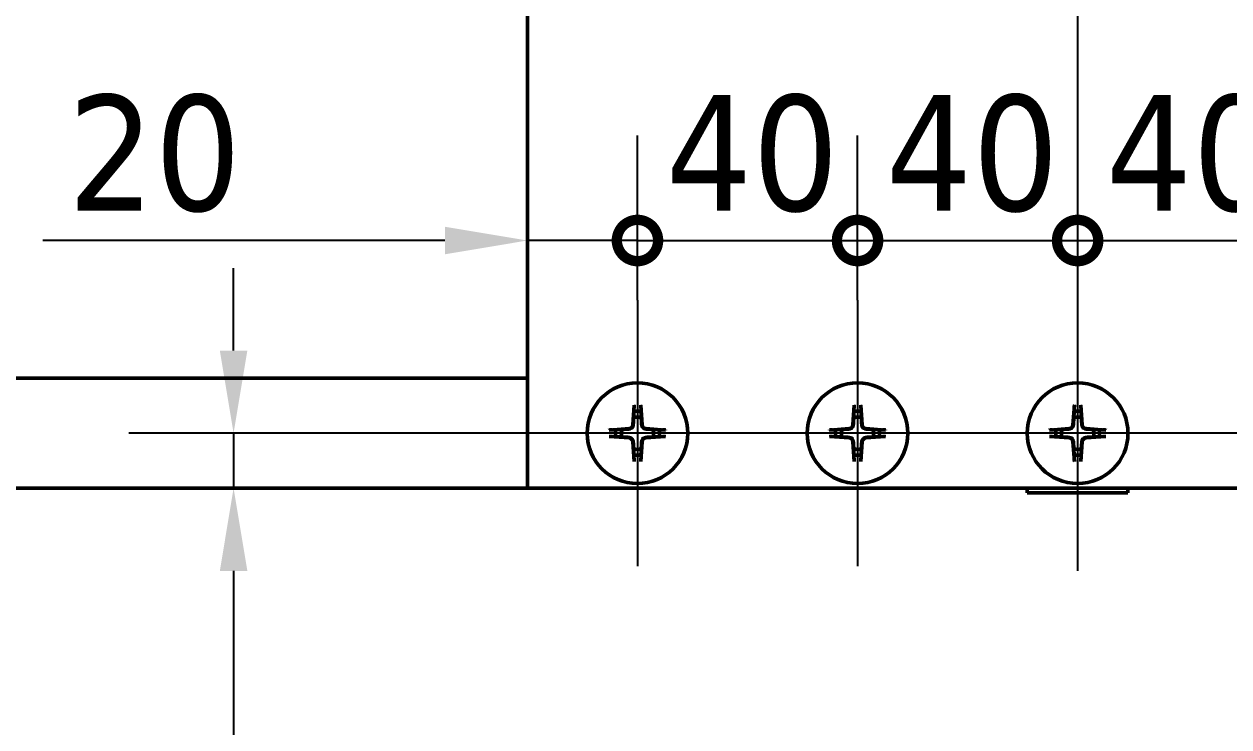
# Model space of a CAD drawing. Header units: millimetres. Extents: x -1407 to 2520, y 0 to 1782.
# Drawn here: x 1315.2 to 1534.2, y 1148.1 to 1275.7 of the extents above; entities that cross this region are included whole.
import ezdxf

# ---------------------------------------------------------------- set-up
doc = ezdxf.new("R2010")
doc.units = ezdxf.units.MM
doc.header["$LTSCALE"] = 6
for name, color, linetype, lineweight in [('Center Mark (ISO)', 7, 'Continuous', 25), ('Centerline (ISO)', 7, 'Continuous', 25), ('Dimension (ISO)', 7, 'Continuous', 25), ('Symbol (ISO)', 7, 'Continuous', 25), ('Visible (ISO)', 7, 'Continuous', 50)]:
    doc.layers.add(name, color=color, linetype=linetype, lineweight=lineweight)
doc.styles.add('Note Text (ISO)', font='tahoma.ttf')
doc.dimstyles.new('Default (ISO)', dxfattribs={"dimscale": 6, "dimtxt": 3.5, "dimasz": 2.5, "dimexe": 3.175, "dimexo": 0, "dimgap": 0.762, "dimtad": 1, "dimrnd": 1e-08, "dimzin": 0, "dimtxsty": 'Note Text (ISO)', "dimcen": 0.09, "dimdle": 10, "dimclrd": 256, "dimclre": 256, "dimclrt": 256, "dimazin": 0, "dimtfac": 1.001486, "dimtmove": 0, "dimatfit": 3, "dimfxl": 1, "dimtolj": 1, "dimtzin": 0, "dimlwd": -1, "dimlwe": -1, "dimarcsym": 0})
doc.dimstyles.new('Default - Method 1b (ISO)$7', dxfattribs={"dimscale": 6, "dimtxt": 3.5, "dimasz": 2.5, "dimexe": 3.175, "dimexo": 0, "dimgap": 0.762, "dimtad": 1, "dimtoh": 1, "dimrnd": 1e-08, "dimtxsty": 'Note Text (ISO)', "dimcen": 0.09, "dimdle": 10, "dimclrd": 256, "dimclre": 256, "dimclrt": 256, "dimazin": 2, "dimtfac": 1, "dimtmove": 0, "dimatfit": 3, "dimfxl": 1, "dimtolj": 1, "dimlwd": -1, "dimlwe": -1, "dimarcsym": 0})

# ---------------------------------------------------------------- blocks, each defined once
blk = doc.blocks.new('*D16')
at = {"layer": 'Defpoints', "color": 0, "transparency": 16777216}
for p in [(1261.68, 1191.4), (1901.68, 1191.4), (1901.68, 1092.63)]:
    blk.add_point(p, dxfattribs=at)
at = {"layer": 'Dimension (ISO)', "transparency": 16777216}
for p, q in [((1261.68, 1191.4), (1261.68, 1073.58)), ((1901.68, 1191.4), (1901.68, 1073.58)), ((1276.68, 1092.63), (1886.68, 1092.63))]:
    blk.add_line(p, q, dxfattribs=at)
for points in [[(1276.68, 1095.13), (1276.68, 1090.13), (1261.68, 1092.63)], [(1886.68, 1095.13), (1886.68, 1090.13), (1901.68, 1092.63)]]:
    blk.add_solid(points, dxfattribs=at)
at = {"layer": 'Dimension (ISO)', "transparency": 16777216, "insert": (1559.21, 1119.07), "char_height": 21, "attachment_point": 1, "style": 'Note Text (ISO)'}
blk.add_mtext('\\A1;640', dxfattribs=at)
blk = doc.blocks.new('_DotSmall')
at = {"color": 0, "linetype": 'ByBlock', "const_width": 0.5}
blk.add_lwpolyline([(-0.0625, 0, 1), (0.0625, 0, 1)], format="xyb", close=True, dxfattribs=at)
blk = doc.blocks.new('*D22')
at = {"layer": 'Defpoints', "color": 0, "transparency": 16777216}
for p in [(1426.68, 1236.4), (1426.68, 1225.55), (1406.68, 1191.4)]:
    blk.add_point(p, dxfattribs=at)
at = {"layer": 'Dimension (ISO)', "transparency": 16777216}
for p, q in [((1426.68, 1225.55), (1426.68, 1255.45)), ((1391.68, 1236.4), (1318.57, 1236.4)), ((1426.68, 1236.4), (1406.68, 1236.4)), ((1426.68, 1236.4), (1456.68, 1236.4))]:
    blk.add_line(p, q, dxfattribs=at)
blk.add_solid([(1391.68, 1238.9), (1391.68, 1233.9), (1406.68, 1236.4)], dxfattribs=at)
at = {"layer": 'Dimension (ISO)', "transparency": 16777216, "xscale": 15, "yscale": 15, "zscale": 15, "rotation": 180}
blk.add_blockref('_DotSmall', (1426.68, 1236.4), dxfattribs=at)
at = {"layer": 'Dimension (ISO)', "transparency": 16777216, "insert": (1323.14, 1262.84), "char_height": 21, "attachment_point": 1, "style": 'Note Text (ISO)'}
blk.add_mtext('\\A1;20', dxfattribs=at)
blk = doc.blocks.new('*D24')
at = {"layer": 'Defpoints', "color": 0, "transparency": 16777216}
for p in [(1466.68, 1236.4), (1426.68, 1225.55), (1466.68, 1225.55)]:
    blk.add_point(p, dxfattribs=at)
at = {"layer": 'Dimension (ISO)', "transparency": 16777216}
for p, q in [((1426.68, 1225.55), (1426.68, 1255.45)), ((1466.68, 1225.55), (1466.68, 1255.45)), ((1426.68, 1236.4), (1466.68, 1236.4))]:
    blk.add_line(p, q, dxfattribs=at)
at = {"layer": 'Dimension (ISO)', "transparency": 16777216, "xscale": 15, "yscale": 15, "zscale": 15}
blk.add_blockref('_DotSmall', (1426.68, 1236.4), dxfattribs=at)
at = {"layer": 'Dimension (ISO)', "transparency": 16777216, "xscale": 15, "yscale": 15, "zscale": 15, "rotation": 180}
blk.add_blockref('_DotSmall', (1466.68, 1236.4), dxfattribs=at)
at = {"layer": 'Dimension (ISO)', "transparency": 16777216, "insert": (1431.78, 1262.83), "char_height": 21, "attachment_point": 1, "style": 'Note Text (ISO)'}
blk.add_mtext('\\A1;40', dxfattribs=at)
blk = doc.blocks.new('*D25')
at = {"layer": 'Defpoints', "color": 0, "transparency": 16777216}
for p in [(1506.68, 1236.4), (1466.68, 1225.55), (1506.68, 1176.4)]:
    blk.add_point(p, dxfattribs=at)
at = {"layer": 'Dimension (ISO)', "transparency": 16777216}
for p, q in [((1466.68, 1225.55), (1466.68, 1255.45)), ((1466.68, 1236.4), (1506.68, 1236.4))]:
    blk.add_line(p, q, dxfattribs=at)
at = {"layer": 'Dimension (ISO)', "transparency": 16777216, "xscale": 15, "yscale": 15, "zscale": 15}
blk.add_blockref('_DotSmall', (1466.68, 1236.4), dxfattribs=at)
at = {"layer": 'Dimension (ISO)', "transparency": 16777216, "xscale": 15, "yscale": 15, "zscale": 15, "rotation": 180}
blk.add_blockref('_DotSmall', (1506.68, 1236.4), dxfattribs=at)
at = {"layer": 'Dimension (ISO)', "transparency": 16777216, "insert": (1471.78, 1262.83), "char_height": 21, "attachment_point": 1, "style": 'Note Text (ISO)'}
blk.add_mtext('\\A1;40', dxfattribs=at)
blk = doc.blocks.new('*D26')
at = {"layer": 'Defpoints', "color": 0, "transparency": 16777216}
for p in [(1546.68, 1236.4), (1546.68, 1225.55), (1506.68, 1176.4)]:
    blk.add_point(p, dxfattribs=at)
at = {"layer": 'Dimension (ISO)', "transparency": 16777216}
for p, q in [((1546.68, 1225.55), (1546.68, 1255.45)), ((1506.68, 1236.4), (1546.68, 1236.4))]:
    blk.add_line(p, q, dxfattribs=at)
at = {"layer": 'Dimension (ISO)', "transparency": 16777216, "xscale": 15, "yscale": 15, "zscale": 15}
blk.add_blockref('_DotSmall', (1506.68, 1236.4), dxfattribs=at)
at = {"layer": 'Dimension (ISO)', "transparency": 16777216, "xscale": 15, "yscale": 15, "zscale": 15, "rotation": 180}
blk.add_blockref('_DotSmall', (1546.68, 1236.4), dxfattribs=at)
at = {"layer": 'Dimension (ISO)', "transparency": 16777216, "insert": (1511.78, 1262.83), "char_height": 21, "attachment_point": 1, "style": 'Note Text (ISO)'}
blk.add_mtext('\\A1;40', dxfattribs=at)
blk = doc.blocks.new('*D29')
at = {"layer": 'Defpoints', "color": 0, "transparency": 16777216}
for p in [(1353.27, 1201.4), (1402.53, 1201.4), (1353.27, 1191.4)]:
    blk.add_point(p, dxfattribs=at)
at = {"layer": 'Dimension (ISO)', "transparency": 16777216}
for p, q in [((1353.27, 1216.4), (1353.27, 1231.4)), ((1402.53, 1201.4), (1334.22, 1201.4)), ((1353.27, 1201.4), (1353.27, 1191.4)), ((1353.27, 1176.4), (1353.27, 1104.94))]:
    blk.add_line(p, q, dxfattribs=at)
for points in [[(1350.77, 1216.4), (1355.77, 1216.4), (1353.27, 1201.4)], [(1350.77, 1176.4), (1355.77, 1176.4), (1353.27, 1191.4)]]:
    blk.add_solid(points, dxfattribs=at)
at = {"layer": 'Dimension (ISO)', "transparency": 16777216, "insert": (1326.83, 1109.51), "char_height": 21, "attachment_point": 1, "rotation": 90, "style": 'Note Text (ISO)'}
blk.add_mtext('\\A1;10', dxfattribs=at)
blk = doc.blocks.new('*D31')
at = {"layer": 'Defpoints', "color": 0, "transparency": 16777216}
for p in [(1224.11, 1331.4), (1482.53, 1331.4), (1406.68, 1191.4)]:
    blk.add_point(p, dxfattribs=at)
at = {"layer": 'Dimension (ISO)', "transparency": 16777216}
for p, q in [((1482.53, 1331.4), (1205.06, 1331.4)), ((1224.11, 1206.4), (1224.11, 1331.4)), ((1406.68, 1191.4), (1205.06, 1191.4))]:
    blk.add_line(p, q, dxfattribs=at)
blk.add_solid([(1221.61, 1206.4), (1226.61, 1206.4), (1224.11, 1191.4)], dxfattribs=at)
at = {"layer": 'Dimension (ISO)', "transparency": 16777216, "xscale": 15, "yscale": 15, "zscale": 15, "rotation": 90}
blk.add_blockref('_DotSmall', (1224.11, 1331.4), dxfattribs=at)
at = {"layer": 'Dimension (ISO)', "transparency": 16777216, "insert": (1197.68, 1239.86), "char_height": 21, "attachment_point": 1, "rotation": 90, "style": 'Note Text (ISO)'}
blk.add_mtext('\\A1;140', dxfattribs=at)

msp = doc.modelspace()

# ---------------------------------------------------------------- linework, layer by layer
at = {"layer": 'Center Mark (ISO)', "linetype": 'Continuous'}
for p, q in [((1426.68, 1225.55), (1426.68, 1177.25)), ((1466.68, 1225.55), (1466.68, 1177.25)), ((1506.68, 1225.55), (1506.68, 1177.25)), ((1450.83, 1201.4), (1402.53, 1201.4)), ((1490.83, 1201.4), (1442.53, 1201.4)), ((1530.83, 1201.4), (1482.53, 1201.4)), ((1570.83, 1201.4), (1522.53, 1201.4))]:
    msp.add_line(p, q, dxfattribs=at)
at = {"layer": 'Centerline (ISO)', "linetype": 'Continuous'}
msp.add_line((1506.68, 1606.4), (1506.68, 1176.4), dxfattribs=at)
at = {"layer": 'Visible (ISO)'}
for p, q in [((1406.68, 1591.4), (1406.68, 1191.4)), ((1261.68, 1211.4), (1406.68, 1211.4)), ((1426.09, 1206.51), (1425.83, 1202.93)), ((1427.26, 1206.51), (1427.52, 1202.93)), ((1466.09, 1206.51), (1465.83, 1202.93)), ((1467.26, 1206.51), (1467.52, 1202.93)), ((1506.09, 1206.51), (1505.83, 1202.93)), ((1507.26, 1206.51), (1507.52, 1202.93)), ((1421.56, 1201.98), (1425.14, 1202.24)), ((1431.79, 1201.98), (1428.21, 1202.24)), ((1461.56, 1201.98), (1465.14, 1202.24)), ((1471.79, 1201.98), (1468.21, 1202.24)), ((1501.56, 1201.98), (1505.14, 1202.24)), ((1511.79, 1201.98), (1508.21, 1202.24)), ((1421.56, 1200.81), (1425.14, 1200.55)), ((1431.79, 1200.81), (1428.21, 1200.55)), ((1461.56, 1200.81), (1465.14, 1200.55)), ((1471.79, 1200.81), (1468.21, 1200.55)), ((1501.56, 1200.81), (1505.14, 1200.55)), ((1511.79, 1200.81), (1508.21, 1200.55)), ((1426.09, 1196.28), (1425.83, 1199.86)), ((1427.26, 1196.28), (1427.52, 1199.86)), ((1466.09, 1196.28), (1465.83, 1199.86)), ((1467.26, 1196.28), (1467.52, 1199.86)), ((1506.09, 1196.28), (1505.83, 1199.86)), ((1507.26, 1196.28), (1507.52, 1199.86)), ((1261.68, 1191.4), (1406.68, 1191.4)), ((1406.68, 1191.4), (1606.68, 1191.4)), ((1497.53, 1190.55), (1497.53, 1191.4)), ((1515.83, 1190.55), (1515.83, 1191.4)), ((1515.83, 1190.55), (1497.53, 1190.55))]:
    msp.add_line(p, q, dxfattribs=at)
for centre in [(1426.68, 1201.4), (1466.68, 1201.4), (1506.68, 1201.4)]:
    msp.add_circle(centre, 9.15, dxfattribs=at)
for centre, radius, start, end in [((1426.68, 1201.4), 4, 80.5864, 99.4136), ((1466.68, 1201.4), 4, 80.5864, 99.4136), ((1506.68, 1201.4), 4, 80.5864, 99.4136), ((1425.09, 1202.98), 0.744, 274.1627, 355.8373), ((1426.68, 1201.4), 2.94, 76.6931, 103.3069), ((1428.26, 1202.98), 0.744, 184.1627, 265.8373), ((1465.09, 1202.98), 0.744, 274.1627, 355.8373), ((1466.68, 1201.4), 2.94, 76.6931, 103.3069), ((1468.26, 1202.98), 0.744, 184.1627, 265.8373), ((1505.09, 1202.98), 0.744, 274.1627, 355.8373), ((1506.68, 1201.4), 2.94, 76.6931, 103.3069), ((1508.26, 1202.98), 0.744, 184.1627, 265.8373), ((1426.68, 1201.4), 4, 170.5864, 189.4136), ((1426.68, 1201.4), 2.94, 166.6931, 193.3069), ((1425.09, 1199.81), 0.744, 4.1627, 85.8373), ((1428.26, 1199.81), 0.744, 94.1627, 175.8373), ((1426.68, 1201.4), 2.94, 346.6931, 13.3069), ((1426.68, 1201.4), 4, 350.5864, 9.4136), ((1466.68, 1201.4), 4, 170.5864, 189.4136), ((1466.68, 1201.4), 2.94, 166.6931, 193.3069), ((1465.09, 1199.81), 0.744, 4.1627, 85.8373), ((1468.26, 1199.81), 0.744, 94.1627, 175.8373), ((1466.68, 1201.4), 2.94, 346.6931, 13.3069), ((1466.68, 1201.4), 4, 350.5864, 9.4136), ((1506.68, 1201.4), 4, 170.5864, 189.4136), ((1506.68, 1201.4), 2.94, 166.6931, 193.3069), ((1505.09, 1199.81), 0.744, 4.1627, 85.8373), ((1508.26, 1199.81), 0.744, 94.1627, 175.8373), ((1506.68, 1201.4), 2.94, 346.6931, 13.3069), ((1506.68, 1201.4), 4, 350.5864, 9.4136), ((1426.68, 1201.4), 2.94, 256.6931, 283.3069), ((1466.68, 1201.4), 2.94, 256.6931, 283.3069), ((1506.68, 1201.4), 2.94, 256.6931, 283.3069), ((1426.68, 1201.4), 4, 260.5864, 279.4136), ((1466.68, 1201.4), 4, 260.5864, 279.4136), ((1506.68, 1201.4), 4, 260.5864, 279.4136)]:
    msp.add_arc(centre, radius, start, end, dxfattribs=at)
for points, weights in [([(1426.04, 1205.35), (1426.02, 1204.72), (1426, 1204.25)], [1.01836817946, 1.02210568662, 1]), ([(1426.08, 1206.3), (1426.07, 1206.11), (1426.06, 1205.93)], [1.0017923273, 1.00680252734, 1.01034617284]), ([(1427.29, 1205.93), (1427.28, 1206.11), (1427.27, 1206.3)], [1.01034617284, 1.00680252734, 1.0017923273]), ([(1427.35, 1204.25), (1427.33, 1204.72), (1427.31, 1205.35)], [1, 1.02210568662, 1.01836817946]), ([(1466.04, 1205.35), (1466.02, 1204.72), (1466, 1204.25)], [1.01836817946, 1.02210568662, 1]), ([(1466.08, 1206.3), (1466.07, 1206.11), (1466.06, 1205.93)], [1.0017923273, 1.00680252734, 1.01034617284]), ([(1467.29, 1205.93), (1467.28, 1206.11), (1467.27, 1206.3)], [1.01034617284, 1.00680252734, 1.0017923273]), ([(1467.35, 1204.25), (1467.33, 1204.72), (1467.31, 1205.35)], [1, 1.02210568662, 1.01836817946]), ([(1506.04, 1205.35), (1506.02, 1204.72), (1506, 1204.25)], [1.01836817946, 1.02210568662, 1]), ([(1506.08, 1206.3), (1506.07, 1206.11), (1506.06, 1205.93)], [1.0017923273, 1.00680252734, 1.01034617284]), ([(1507.29, 1205.93), (1507.28, 1206.11), (1507.27, 1206.3)], [1.01034617284, 1.00680252734, 1.0017923273]), ([(1507.35, 1204.25), (1507.33, 1204.72), (1507.31, 1205.35)], [1, 1.02210568662, 1.01836817946]), ([(1426, 1204.25), (1425.95, 1203.41), (1425.91, 1202.92)], [1, 1.2714534298, 1.48220437453]), ([(1427.44, 1202.92), (1427.41, 1203.41), (1427.35, 1204.25)], [1.48220437453, 1.2714534298, 1]), ([(1466, 1204.25), (1465.95, 1203.41), (1465.91, 1202.92)], [1, 1.2714534298, 1.48220437453]), ([(1467.44, 1202.92), (1467.41, 1203.41), (1467.35, 1204.25)], [1.48220437453, 1.2714534298, 1]), ([(1506, 1204.25), (1505.95, 1203.41), (1505.91, 1202.92)], [1, 1.2714534298, 1.48220437453]), ([(1507.44, 1202.92), (1507.41, 1203.41), (1507.35, 1204.25)], [1.48220437453, 1.2714534298, 1]), ([(1422.14, 1202.01), (1421.97, 1202), (1421.78, 1201.99)], [1.01034617284, 1.00680252734, 1.0017923273]), ([(1421.78, 1200.8), (1421.97, 1200.79), (1422.14, 1200.79)], [1.0017923273, 1.00680252734, 1.01034617284]), ([(1423.82, 1202.07), (1423.36, 1202.06), (1422.73, 1202.03)], [1, 1.02210568662, 1.01836817946]), ([(1422.73, 1200.76), (1423.36, 1200.74), (1423.82, 1200.72)], [1.01836817946, 1.02210568662, 1]), ([(1425.15, 1202.16), (1424.66, 1202.13), (1423.82, 1202.07)], [1.48220437453, 1.2714534298, 1]), ([(1423.82, 1200.72), (1424.66, 1200.67), (1425.15, 1200.64)], [1, 1.2714534298, 1.48220437453]), ([(1429.53, 1202.07), (1428.69, 1202.13), (1428.2, 1202.16)], [1, 1.2714534298, 1.48220437453]), ([(1428.2, 1200.64), (1428.69, 1200.67), (1429.53, 1200.72)], [1.48220437453, 1.2714534298, 1]), ([(1430.63, 1202.03), (1430, 1202.06), (1429.53, 1202.07)], [1.01836817946, 1.02210568662, 1]), ([(1429.53, 1200.72), (1430, 1200.74), (1430.63, 1200.76)], [1, 1.02210568662, 1.01836817946]), ([(1431.57, 1201.99), (1431.39, 1202), (1431.21, 1202.01)], [1.0017923273, 1.00680252734, 1.01034617284]), ([(1431.21, 1200.79), (1431.39, 1200.79), (1431.57, 1200.8)], [1.01034617284, 1.00680252734, 1.0017923273]), ([(1462.14, 1202.01), (1461.97, 1202), (1461.78, 1201.99)], [1.01034617284, 1.00680252734, 1.0017923273]), ([(1461.78, 1200.8), (1461.97, 1200.79), (1462.14, 1200.79)], [1.0017923273, 1.00680252734, 1.01034617284]), ([(1463.82, 1202.07), (1463.36, 1202.06), (1462.73, 1202.03)], [1, 1.02210568662, 1.01836817946]), ([(1462.73, 1200.76), (1463.36, 1200.74), (1463.82, 1200.72)], [1.01836817946, 1.02210568662, 1]), ([(1465.15, 1202.16), (1464.66, 1202.13), (1463.82, 1202.07)], [1.48220437453, 1.2714534298, 1]), ([(1463.82, 1200.72), (1464.66, 1200.67), (1465.15, 1200.64)], [1, 1.2714534298, 1.48220437453]), ([(1469.53, 1202.07), (1468.69, 1202.13), (1468.2, 1202.16)], [1, 1.2714534298, 1.48220437453]), ([(1468.2, 1200.64), (1468.69, 1200.67), (1469.53, 1200.72)], [1.48220437453, 1.2714534298, 1]), ([(1470.63, 1202.03), (1470, 1202.06), (1469.53, 1202.07)], [1.01836817946, 1.02210568662, 1]), ([(1469.53, 1200.72), (1470, 1200.74), (1470.63, 1200.76)], [1, 1.02210568662, 1.01836817946]), ([(1471.57, 1201.99), (1471.39, 1202), (1471.21, 1202.01)], [1.0017923273, 1.00680252734, 1.01034617284]), ([(1471.21, 1200.79), (1471.39, 1200.79), (1471.57, 1200.8)], [1.01034617284, 1.00680252734, 1.0017923273]), ([(1502.14, 1202.01), (1501.97, 1202), (1501.78, 1201.99)], [1.01034617284, 1.00680252734, 1.0017923273]), ([(1501.78, 1200.8), (1501.97, 1200.79), (1502.14, 1200.79)], [1.0017923273, 1.00680252734, 1.01034617284]), ([(1503.82, 1202.07), (1503.36, 1202.06), (1502.73, 1202.03)], [1, 1.02210568662, 1.01836817946]), ([(1502.73, 1200.76), (1503.36, 1200.74), (1503.82, 1200.72)], [1.01836817946, 1.02210568662, 1]), ([(1505.15, 1202.16), (1504.66, 1202.13), (1503.82, 1202.07)], [1.48220437453, 1.2714534298, 1]), ([(1503.82, 1200.72), (1504.66, 1200.67), (1505.15, 1200.64)], [1, 1.2714534298, 1.48220437453]), ([(1509.53, 1202.07), (1508.69, 1202.13), (1508.2, 1202.16)], [1, 1.2714534298, 1.48220437453]), ([(1508.2, 1200.64), (1508.69, 1200.67), (1509.53, 1200.72)], [1.48220437453, 1.2714534298, 1]), ([(1510.63, 1202.03), (1510, 1202.06), (1509.53, 1202.07)], [1.01836817946, 1.02210568662, 1]), ([(1509.53, 1200.72), (1510, 1200.74), (1510.63, 1200.76)], [1, 1.02210568662, 1.01836817946]), ([(1511.57, 1201.99), (1511.39, 1202), (1511.21, 1202.01)], [1.0017923273, 1.00680252734, 1.01034617284]), ([(1511.21, 1200.79), (1511.39, 1200.79), (1511.57, 1200.8)], [1.01034617284, 1.00680252734, 1.0017923273]), ([(1425.91, 1199.87), (1425.95, 1199.38), (1426, 1198.54)], [1.48220437453, 1.2714534298, 1]), ([(1426, 1198.54), (1426.02, 1198.08), (1426.04, 1197.45)], [1, 1.02210568662, 1.01836817946]), ([(1427.31, 1197.45), (1427.33, 1198.08), (1427.35, 1198.54)], [1.01836817946, 1.02210568662, 1]), ([(1427.35, 1198.54), (1427.41, 1199.38), (1427.44, 1199.87)], [1, 1.2714534298, 1.48220437453]), ([(1465.91, 1199.87), (1465.95, 1199.38), (1466, 1198.54)], [1.48220437453, 1.2714534298, 1]), ([(1466, 1198.54), (1466.02, 1198.08), (1466.04, 1197.45)], [1, 1.02210568662, 1.01836817946]), ([(1467.31, 1197.45), (1467.33, 1198.08), (1467.35, 1198.54)], [1.01836817946, 1.02210568662, 1]), ([(1467.35, 1198.54), (1467.41, 1199.38), (1467.44, 1199.87)], [1, 1.2714534298, 1.48220437453]), ([(1505.91, 1199.87), (1505.95, 1199.38), (1506, 1198.54)], [1.48220437453, 1.2714534298, 1]), ([(1506, 1198.54), (1506.02, 1198.08), (1506.04, 1197.45)], [1, 1.02210568662, 1.01836817946]), ([(1507.31, 1197.45), (1507.33, 1198.08), (1507.35, 1198.54)], [1.01836817946, 1.02210568662, 1]), ([(1507.35, 1198.54), (1507.41, 1199.38), (1507.44, 1199.87)], [1, 1.2714534298, 1.48220437453]), ([(1426.06, 1196.86), (1426.07, 1196.69), (1426.08, 1196.5)], [1.01034617284, 1.00680252734, 1.0017923273]), ([(1427.27, 1196.5), (1427.28, 1196.69), (1427.29, 1196.86)], [1.0017923273, 1.00680252734, 1.01034617284]), ([(1466.06, 1196.86), (1466.07, 1196.69), (1466.08, 1196.5)], [1.01034617284, 1.00680252734, 1.0017923273]), ([(1467.27, 1196.5), (1467.28, 1196.69), (1467.29, 1196.86)], [1.0017923273, 1.00680252734, 1.01034617284]), ([(1506.06, 1196.86), (1506.07, 1196.69), (1506.08, 1196.5)], [1.01034617284, 1.00680252734, 1.0017923273]), ([(1507.27, 1196.5), (1507.28, 1196.69), (1507.29, 1196.86)], [1.0017923273, 1.00680252734, 1.01034617284])]:
    msp.add_rational_spline(points, weights, degree=2, dxfattribs=at)
for points, knots in [([(1426.08, 1206.3), (1426.08, 1206.31), (1426.08, 1206.32), (1426.08, 1206.36), (1426.08, 1206.39), (1426.09, 1206.45), (1426.09, 1206.48), (1426.09, 1206.51)], [0.08155065, 0.08155065, 0.08155065, 0.08155065, 0.08870364, 0.08870364, 0.09763224, 0.09763224, 0.10665098, 0.10665098, 0.10665098, 0.10665098]), ([(1427.26, 1206.51), (1427.26, 1206.48), (1427.27, 1206.45), (1427.27, 1206.39), (1427.27, 1206.36), (1427.27, 1206.32), (1427.27, 1206.31), (1427.27, 1206.3)], [0.03558365, 0.03558365, 0.03558365, 0.03558365, 0.04460239, 0.04460239, 0.05353099, 0.05353099, 0.06068398, 0.06068398, 0.06068398, 0.06068398]), ([(1466.08, 1206.3), (1466.08, 1206.31), (1466.08, 1206.32), (1466.08, 1206.36), (1466.08, 1206.39), (1466.09, 1206.45), (1466.09, 1206.48), (1466.09, 1206.51)], [0.08155065, 0.08155065, 0.08155065, 0.08155065, 0.08870364, 0.08870364, 0.09763224, 0.09763224, 0.10665098, 0.10665098, 0.10665098, 0.10665098]), ([(1467.26, 1206.51), (1467.26, 1206.48), (1467.27, 1206.45), (1467.27, 1206.39), (1467.27, 1206.36), (1467.27, 1206.32), (1467.27, 1206.31), (1467.27, 1206.3)], [0.03558365, 0.03558365, 0.03558365, 0.03558365, 0.04460239, 0.04460239, 0.05353099, 0.05353099, 0.06068398, 0.06068398, 0.06068398, 0.06068398]), ([(1506.08, 1206.3), (1506.08, 1206.31), (1506.08, 1206.32), (1506.08, 1206.36), (1506.08, 1206.39), (1506.09, 1206.45), (1506.09, 1206.48), (1506.09, 1206.51)], [0.08155065, 0.08155065, 0.08155065, 0.08155065, 0.08870364, 0.08870364, 0.09763224, 0.09763224, 0.10665098, 0.10665098, 0.10665098, 0.10665098]), ([(1507.26, 1206.51), (1507.26, 1206.48), (1507.27, 1206.45), (1507.27, 1206.39), (1507.27, 1206.36), (1507.27, 1206.32), (1507.27, 1206.31), (1507.27, 1206.3)], [0.03558365, 0.03558365, 0.03558365, 0.03558365, 0.04460239, 0.04460239, 0.05353099, 0.05353099, 0.06068398, 0.06068398, 0.06068398, 0.06068398]), ([(1425.91, 1202.92), (1425.91, 1202.88), (1425.91, 1202.84), (1425.88, 1202.73), (1425.86, 1202.66), (1425.78, 1202.52), (1425.73, 1202.45), (1425.62, 1202.34), (1425.56, 1202.29), (1425.42, 1202.22), (1425.34, 1202.19), (1425.23, 1202.17), (1425.19, 1202.16), (1425.15, 1202.16)], [0.3714856, 0.3714856, 0.3714856, 0.3714856, 0.3844278, 0.3844278, 0.4074344, 0.4074344, 0.430441, 0.430441, 0.4534477, 0.4534477, 0.4764543, 0.4764543, 0.4893965, 0.4893965, 0.4893965, 0.4893965]), ([(1428.2, 1202.16), (1428.16, 1202.16), (1428.12, 1202.17), (1428.01, 1202.19), (1427.94, 1202.22), (1427.8, 1202.29), (1427.73, 1202.34), (1427.62, 1202.45), (1427.57, 1202.52), (1427.5, 1202.66), (1427.47, 1202.73), (1427.45, 1202.84), (1427.44, 1202.88), (1427.44, 1202.92)], [0.3714856, 0.3714856, 0.3714856, 0.3714856, 0.3844278, 0.3844278, 0.4074344, 0.4074344, 0.430441, 0.430441, 0.4534477, 0.4534477, 0.4764543, 0.4764543, 0.4893965, 0.4893965, 0.4893965, 0.4893965]), ([(1465.91, 1202.92), (1465.91, 1202.88), (1465.91, 1202.84), (1465.88, 1202.73), (1465.86, 1202.66), (1465.78, 1202.52), (1465.73, 1202.45), (1465.62, 1202.34), (1465.56, 1202.29), (1465.42, 1202.22), (1465.34, 1202.19), (1465.23, 1202.17), (1465.19, 1202.16), (1465.15, 1202.16)], [0.3714856, 0.3714856, 0.3714856, 0.3714856, 0.3844278, 0.3844278, 0.4074344, 0.4074344, 0.430441, 0.430441, 0.4534477, 0.4534477, 0.4764543, 0.4764543, 0.4893965, 0.4893965, 0.4893965, 0.4893965]), ([(1468.2, 1202.16), (1468.16, 1202.16), (1468.12, 1202.17), (1468.01, 1202.19), (1467.94, 1202.22), (1467.8, 1202.29), (1467.73, 1202.34), (1467.62, 1202.45), (1467.57, 1202.52), (1467.5, 1202.66), (1467.47, 1202.73), (1467.45, 1202.84), (1467.44, 1202.88), (1467.44, 1202.92)], [0.3714856, 0.3714856, 0.3714856, 0.3714856, 0.3844278, 0.3844278, 0.4074344, 0.4074344, 0.430441, 0.430441, 0.4534477, 0.4534477, 0.4764543, 0.4764543, 0.4893965, 0.4893965, 0.4893965, 0.4893965]), ([(1505.91, 1202.92), (1505.91, 1202.88), (1505.91, 1202.84), (1505.88, 1202.73), (1505.86, 1202.66), (1505.78, 1202.52), (1505.73, 1202.45), (1505.62, 1202.34), (1505.56, 1202.29), (1505.42, 1202.22), (1505.34, 1202.19), (1505.23, 1202.17), (1505.19, 1202.16), (1505.15, 1202.16)], [0.3714856, 0.3714856, 0.3714856, 0.3714856, 0.3844278, 0.3844278, 0.4074344, 0.4074344, 0.430441, 0.430441, 0.4534477, 0.4534477, 0.4764543, 0.4764543, 0.4893965, 0.4893965, 0.4893965, 0.4893965]), ([(1508.2, 1202.16), (1508.16, 1202.16), (1508.12, 1202.17), (1508.01, 1202.19), (1507.94, 1202.22), (1507.8, 1202.29), (1507.73, 1202.34), (1507.62, 1202.45), (1507.57, 1202.52), (1507.5, 1202.66), (1507.47, 1202.73), (1507.45, 1202.84), (1507.44, 1202.88), (1507.44, 1202.92)], [0.3714856, 0.3714856, 0.3714856, 0.3714856, 0.3844278, 0.3844278, 0.4074344, 0.4074344, 0.430441, 0.430441, 0.4534477, 0.4534477, 0.4764543, 0.4764543, 0.4893965, 0.4893965, 0.4893965, 0.4893965]), ([(1421.56, 1201.98), (1421.59, 1201.98), (1421.63, 1201.99), (1421.68, 1201.99), (1421.71, 1201.99), (1421.75, 1201.99), (1421.77, 1201.99), (1421.78, 1201.99)], [0.03558365, 0.03558365, 0.03558365, 0.03558365, 0.04460239, 0.04460239, 0.05353099, 0.05353099, 0.06068398, 0.06068398, 0.06068398, 0.06068398]), ([(1421.78, 1200.8), (1421.77, 1200.8), (1421.75, 1200.8), (1421.71, 1200.8), (1421.68, 1200.8), (1421.63, 1200.81), (1421.59, 1200.81), (1421.56, 1200.81)], [0.08155065, 0.08155065, 0.08155065, 0.08155065, 0.08870364, 0.08870364, 0.09763224, 0.09763224, 0.10665098, 0.10665098, 0.10665098, 0.10665098]), ([(1425.15, 1200.64), (1425.19, 1200.63), (1425.23, 1200.63), (1425.34, 1200.6), (1425.42, 1200.58), (1425.56, 1200.5), (1425.62, 1200.45), (1425.73, 1200.34), (1425.78, 1200.28), (1425.86, 1200.14), (1425.88, 1200.06), (1425.91, 1199.95), (1425.91, 1199.91), (1425.91, 1199.87)], [0.3714856, 0.3714856, 0.3714856, 0.3714856, 0.3844278, 0.3844278, 0.4074344, 0.4074344, 0.430441, 0.430441, 0.4534477, 0.4534477, 0.4764543, 0.4764543, 0.4893965, 0.4893965, 0.4893965, 0.4893965]), ([(1427.44, 1199.87), (1427.44, 1199.91), (1427.45, 1199.95), (1427.47, 1200.06), (1427.5, 1200.14), (1427.57, 1200.28), (1427.62, 1200.34), (1427.73, 1200.45), (1427.8, 1200.5), (1427.94, 1200.58), (1428.01, 1200.6), (1428.12, 1200.63), (1428.16, 1200.63), (1428.2, 1200.64)], [0.3714856, 0.3714856, 0.3714856, 0.3714856, 0.3844278, 0.3844278, 0.4074344, 0.4074344, 0.430441, 0.430441, 0.4534477, 0.4534477, 0.4764543, 0.4764543, 0.4893965, 0.4893965, 0.4893965, 0.4893965]), ([(1431.57, 1201.99), (1431.59, 1201.99), (1431.6, 1201.99), (1431.64, 1201.99), (1431.67, 1201.99), (1431.73, 1201.99), (1431.76, 1201.98), (1431.79, 1201.98)], [0.08155065, 0.08155065, 0.08155065, 0.08155065, 0.08870364, 0.08870364, 0.09763224, 0.09763224, 0.10665098, 0.10665098, 0.10665098, 0.10665098]), ([(1431.79, 1200.81), (1431.76, 1200.81), (1431.73, 1200.81), (1431.67, 1200.8), (1431.64, 1200.8), (1431.6, 1200.8), (1431.59, 1200.8), (1431.57, 1200.8)], [0.03558365, 0.03558365, 0.03558365, 0.03558365, 0.04460239, 0.04460239, 0.05353099, 0.05353099, 0.06068398, 0.06068398, 0.06068398, 0.06068398]), ([(1461.56, 1201.98), (1461.59, 1201.98), (1461.63, 1201.99), (1461.68, 1201.99), (1461.71, 1201.99), (1461.75, 1201.99), (1461.77, 1201.99), (1461.78, 1201.99)], [0.03558365, 0.03558365, 0.03558365, 0.03558365, 0.04460239, 0.04460239, 0.05353099, 0.05353099, 0.06068398, 0.06068398, 0.06068398, 0.06068398]), ([(1461.78, 1200.8), (1461.77, 1200.8), (1461.75, 1200.8), (1461.71, 1200.8), (1461.68, 1200.8), (1461.63, 1200.81), (1461.59, 1200.81), (1461.56, 1200.81)], [0.08155065, 0.08155065, 0.08155065, 0.08155065, 0.08870364, 0.08870364, 0.09763224, 0.09763224, 0.10665098, 0.10665098, 0.10665098, 0.10665098]), ([(1465.15, 1200.64), (1465.19, 1200.63), (1465.23, 1200.63), (1465.34, 1200.6), (1465.42, 1200.58), (1465.56, 1200.5), (1465.62, 1200.45), (1465.73, 1200.34), (1465.78, 1200.28), (1465.86, 1200.14), (1465.88, 1200.06), (1465.91, 1199.95), (1465.91, 1199.91), (1465.91, 1199.87)], [0.3714856, 0.3714856, 0.3714856, 0.3714856, 0.3844278, 0.3844278, 0.4074344, 0.4074344, 0.430441, 0.430441, 0.4534477, 0.4534477, 0.4764543, 0.4764543, 0.4893965, 0.4893965, 0.4893965, 0.4893965]), ([(1467.44, 1199.87), (1467.44, 1199.91), (1467.45, 1199.95), (1467.47, 1200.06), (1467.5, 1200.14), (1467.57, 1200.28), (1467.62, 1200.34), (1467.73, 1200.45), (1467.8, 1200.5), (1467.94, 1200.58), (1468.01, 1200.6), (1468.12, 1200.63), (1468.16, 1200.63), (1468.2, 1200.64)], [0.3714856, 0.3714856, 0.3714856, 0.3714856, 0.3844278, 0.3844278, 0.4074344, 0.4074344, 0.430441, 0.430441, 0.4534477, 0.4534477, 0.4764543, 0.4764543, 0.4893965, 0.4893965, 0.4893965, 0.4893965]), ([(1471.57, 1201.99), (1471.59, 1201.99), (1471.6, 1201.99), (1471.64, 1201.99), (1471.67, 1201.99), (1471.73, 1201.99), (1471.76, 1201.98), (1471.79, 1201.98)], [0.08155065, 0.08155065, 0.08155065, 0.08155065, 0.08870364, 0.08870364, 0.09763224, 0.09763224, 0.10665098, 0.10665098, 0.10665098, 0.10665098]), ([(1471.79, 1200.81), (1471.76, 1200.81), (1471.73, 1200.81), (1471.67, 1200.8), (1471.64, 1200.8), (1471.6, 1200.8), (1471.59, 1200.8), (1471.57, 1200.8)], [0.03558365, 0.03558365, 0.03558365, 0.03558365, 0.04460239, 0.04460239, 0.05353099, 0.05353099, 0.06068398, 0.06068398, 0.06068398, 0.06068398]), ([(1501.56, 1201.98), (1501.59, 1201.98), (1501.63, 1201.99), (1501.68, 1201.99), (1501.71, 1201.99), (1501.75, 1201.99), (1501.77, 1201.99), (1501.78, 1201.99)], [0.03558365, 0.03558365, 0.03558365, 0.03558365, 0.04460239, 0.04460239, 0.05353099, 0.05353099, 0.06068398, 0.06068398, 0.06068398, 0.06068398]), ([(1501.78, 1200.8), (1501.77, 1200.8), (1501.75, 1200.8), (1501.71, 1200.8), (1501.68, 1200.8), (1501.63, 1200.81), (1501.59, 1200.81), (1501.56, 1200.81)], [0.08155065, 0.08155065, 0.08155065, 0.08155065, 0.08870364, 0.08870364, 0.09763224, 0.09763224, 0.10665098, 0.10665098, 0.10665098, 0.10665098]), ([(1505.15, 1200.64), (1505.19, 1200.63), (1505.23, 1200.63), (1505.34, 1200.6), (1505.42, 1200.58), (1505.56, 1200.5), (1505.62, 1200.45), (1505.73, 1200.34), (1505.78, 1200.28), (1505.86, 1200.14), (1505.88, 1200.06), (1505.91, 1199.95), (1505.91, 1199.91), (1505.91, 1199.87)], [0.3714856, 0.3714856, 0.3714856, 0.3714856, 0.3844278, 0.3844278, 0.4074344, 0.4074344, 0.430441, 0.430441, 0.4534477, 0.4534477, 0.4764543, 0.4764543, 0.4893965, 0.4893965, 0.4893965, 0.4893965]), ([(1507.44, 1199.87), (1507.44, 1199.91), (1507.45, 1199.95), (1507.47, 1200.06), (1507.5, 1200.14), (1507.57, 1200.28), (1507.62, 1200.34), (1507.73, 1200.45), (1507.8, 1200.5), (1507.94, 1200.58), (1508.01, 1200.6), (1508.12, 1200.63), (1508.16, 1200.63), (1508.2, 1200.64)], [0.3714856, 0.3714856, 0.3714856, 0.3714856, 0.3844278, 0.3844278, 0.4074344, 0.4074344, 0.430441, 0.430441, 0.4534477, 0.4534477, 0.4764543, 0.4764543, 0.4893965, 0.4893965, 0.4893965, 0.4893965]), ([(1511.57, 1201.99), (1511.59, 1201.99), (1511.6, 1201.99), (1511.64, 1201.99), (1511.67, 1201.99), (1511.73, 1201.99), (1511.76, 1201.98), (1511.79, 1201.98)], [0.08155065, 0.08155065, 0.08155065, 0.08155065, 0.08870364, 0.08870364, 0.09763224, 0.09763224, 0.10665098, 0.10665098, 0.10665098, 0.10665098]), ([(1511.79, 1200.81), (1511.76, 1200.81), (1511.73, 1200.81), (1511.67, 1200.8), (1511.64, 1200.8), (1511.6, 1200.8), (1511.59, 1200.8), (1511.57, 1200.8)], [0.03558365, 0.03558365, 0.03558365, 0.03558365, 0.04460239, 0.04460239, 0.05353099, 0.05353099, 0.06068398, 0.06068398, 0.06068398, 0.06068398]), ([(1426.09, 1196.28), (1426.09, 1196.31), (1426.09, 1196.35), (1426.08, 1196.4), (1426.08, 1196.43), (1426.08, 1196.47), (1426.08, 1196.49), (1426.08, 1196.5)], [0.03558365, 0.03558365, 0.03558365, 0.03558365, 0.04460239, 0.04460239, 0.05353099, 0.05353099, 0.06068398, 0.06068398, 0.06068398, 0.06068398]), ([(1427.27, 1196.5), (1427.27, 1196.49), (1427.27, 1196.47), (1427.27, 1196.43), (1427.27, 1196.4), (1427.27, 1196.35), (1427.26, 1196.31), (1427.26, 1196.28)], [0.08155065, 0.08155065, 0.08155065, 0.08155065, 0.08870364, 0.08870364, 0.09763224, 0.09763224, 0.10665098, 0.10665098, 0.10665098, 0.10665098]), ([(1466.09, 1196.28), (1466.09, 1196.31), (1466.09, 1196.35), (1466.08, 1196.4), (1466.08, 1196.43), (1466.08, 1196.47), (1466.08, 1196.49), (1466.08, 1196.5)], [0.03558365, 0.03558365, 0.03558365, 0.03558365, 0.04460239, 0.04460239, 0.05353099, 0.05353099, 0.06068398, 0.06068398, 0.06068398, 0.06068398]), ([(1467.27, 1196.5), (1467.27, 1196.49), (1467.27, 1196.47), (1467.27, 1196.43), (1467.27, 1196.4), (1467.27, 1196.35), (1467.26, 1196.31), (1467.26, 1196.28)], [0.08155065, 0.08155065, 0.08155065, 0.08155065, 0.08870364, 0.08870364, 0.09763224, 0.09763224, 0.10665098, 0.10665098, 0.10665098, 0.10665098]), ([(1506.09, 1196.28), (1506.09, 1196.31), (1506.09, 1196.35), (1506.08, 1196.4), (1506.08, 1196.43), (1506.08, 1196.47), (1506.08, 1196.49), (1506.08, 1196.5)], [0.03558365, 0.03558365, 0.03558365, 0.03558365, 0.04460239, 0.04460239, 0.05353099, 0.05353099, 0.06068398, 0.06068398, 0.06068398, 0.06068398]), ([(1507.27, 1196.5), (1507.27, 1196.49), (1507.27, 1196.47), (1507.27, 1196.43), (1507.27, 1196.4), (1507.27, 1196.35), (1507.26, 1196.31), (1507.26, 1196.28)], [0.08155065, 0.08155065, 0.08155065, 0.08155065, 0.08870364, 0.08870364, 0.09763224, 0.09763224, 0.10665098, 0.10665098, 0.10665098, 0.10665098])]:
    msp.add_open_spline(points, degree=3, knots=knots, dxfattribs=at)

# ---------------------------------------------------------------- dimensions: what is measured, and where the dimension line sits
at = {"layer": 'Dimension (ISO)'}
for base, p1, p2, angle, override, picture, middle in [((1224.11, 1331.4), (1406.68, 1191.4), (1482.53, 1331.4), 90, {"dimgap": 0.762, "dimdec": 0, "dimblk2": 'DotSmall', "dimsah": 1, "dimdle": 0, "dimtol": 0, "dimlim": 0, "dimtp": 0, "dimtm": 0, "dimtdec": 2, "dimtofl": 0, "dimatfit": 1}, '*D31', (1224.11, 1261.34)), ((1426.68, 1236.4), (1406.68, 1191.4), (1426.68, 1225.55), 180, {"dimgap": 0.762, "dimdec": 0, "dimblk2": 'DotSmall', "dimsah": 1, "dimdle": 0, "dimse1": 1, "dimtol": 0, "dimlim": 0, "dimtp": 0, "dimtm": 0, "dimtdec": 2, "dimtofl": 1, "dimatfit": 1}, '*D22', (1337.55, 1236.4)), ((1466.68, 1236.4), (1426.68, 1225.55), (1466.68, 1225.55), 180, {"dimgap": 0.762, "dimdec": 0, "dimblk1": 'DotSmall', "dimblk2": 'DotSmall', "dimsah": 1, "dimdle": 0, "dimtol": 0, "dimlim": 0, "dimtp": 0, "dimtm": 0, "dimtdec": 2, "dimtofl": 0}, '*D24', (1446.68, 1236.4)), ((1506.68, 1236.4), (1466.68, 1225.55), (1506.68, 1176.4), 180, {"dimgap": 0.762, "dimdec": 0, "dimblk1": 'DotSmall', "dimblk2": 'DotSmall', "dimsah": 1, "dimdle": 0, "dimse2": 1, "dimtol": 0, "dimlim": 0, "dimtp": 0, "dimtm": 0, "dimtdec": 2, "dimtofl": 0}, '*D25', (1486.68, 1236.4)), ((1546.68, 1236.4), (1506.68, 1176.4), (1546.68, 1225.55), 180, {"dimgap": 0.762, "dimdec": 0, "dimblk1": 'DotSmall', "dimblk2": 'DotSmall', "dimsah": 1, "dimdle": 0, "dimse1": 1, "dimtol": 0, "dimlim": 0, "dimtp": 0, "dimtm": 0, "dimtdec": 2, "dimtofl": 0}, '*D26', (1526.68, 1236.4)), ((1353.27, 1201.4), (1353.27, 1191.4), (1402.53, 1201.4), 270, {"dimgap": 0.762, "dimdec": 0, "dimse1": 1, "dimtol": 0, "dimlim": 0, "dimtp": 0, "dimtm": 0, "dimtdec": 2, "dimtofl": 1, "dimatfit": 1}, '*D29', (1353.27, 1123.1)), ((1901.68, 1092.63), (1261.68, 1191.4), (1901.68, 1191.4), 180, {"dimgap": 0.762, "dimdec": 0, "dimtol": 0, "dimlim": 0, "dimtp": 0, "dimtm": 0, "dimtdec": 2, "dimtofl": 0, "dimatfit": 1}, '*D16', (1581.68, 1092.63))]:
    dim = msp.add_linear_dim(base=base, p1=p1, p2=p2, angle=angle, dimstyle='Default (ISO)', override=override, dxfattribs=at)
    dim.commit()
    dim.dimension.update_dxf_attribs({"geometry": picture, "text_midpoint": middle, "dimtype": 160})

# ---------------------------------------------------------------- leaders
at = {"layer": 'Symbol (ISO)', "annotation_type": 0, "has_hookline": 1, "hookline_direction": 0, "text_width": 309.89}
msp.add_leader([(1261.68, 1220.01), (1361.41, 1061.01), (1376.41, 1061.01)], dimstyle='Default - Method 1b (ISO)$7', override={"dimtad": 0}, dxfattribs=at)

doc.saveas('drawing.dxf')
